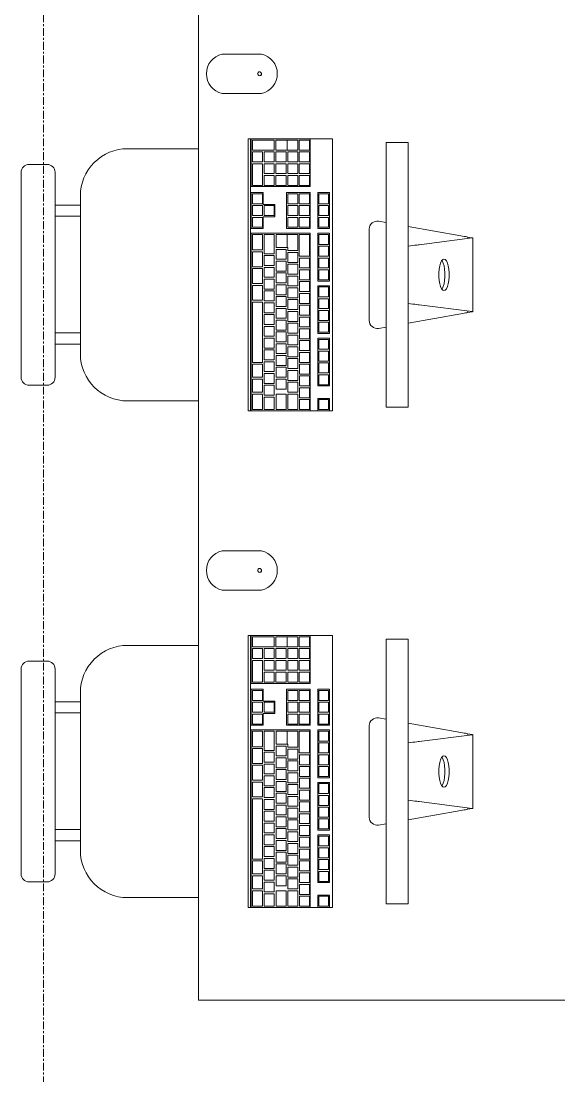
# Model space of a CAD drawing. Header units: inches. Extents: x -1714 to 1984, y -1043 to 970.
# Drawn here: x -146.3 to -111.8, y 391.5 to 458.4 of the extents above; entities that cross this region are included whole.
import ezdxf

# ---------------------------------------------------------------- set-up
doc = ezdxf.new("R2010")
doc.units = ezdxf.units.IN
doc.header["$MEASUREMENT"] = 0
doc.linetypes.add('Grid Line 1_2_', pattern=[0.875, 0.5, -0.125, 0.125, -0.125])
for name, color, linetype, lineweight in [('A-GENM', 13, 'Continuous', 9), ('I-FURN', 30, 'Continuous', 9), ('S-GRID', 1, 'Continuous', 9)]:
    doc.layers.add(name, color=color, linetype=linetype, lineweight=lineweight)

# ---------------------------------------------------------------- blocks, each defined once
blk = doc.blocks.new('Dynamic_Computer_Desk_with_Chairs_8535 - 6-1470367-L2 - Architectural')
at = {"layer": 'A-GENM'}
for p, q in [((0, -23.5), (0, -21)), ((2.5, -21), (2.5, -23.5)), ((31.5, -23.5), (31.5, -21)), ((34, -21), (34, -23.5))]:
    blk.add_line(p, q, dxfattribs=at)
for centre, start, end in [((1.25, -21.281), 12.68038, 167.31962), ((32.75, -21.281), 12.68038, 167.31962), ((1.25, -23.219), 192.68038, 347.31962), ((32.75, -23.219), 192.68038, 347.31962)]:
    blk.add_arc(centre, 1.281, start, end, dxfattribs=at)
at = {"layer": 'I-FURN'}
for p, q in [((60, -1.75), (60, -25)), ((11.593, -7.97), (11.603, -7.911)), ((11.603, -7.911), (11.651, -7.637)), ((11.699, -7.911), (11.603, -7.911)), ((11.651, -7.637), (11.664, -7.637)), ((16.341, -7.594), (11.659, -7.594)), ((11.664, -7.63), (12.094, -10.998)), ((15.906, -10.998), (16.336, -7.63)), ((16.397, -7.911), (16.301, -7.911)), ((16.336, -7.637), (16.349, -7.637)), ((16.349, -7.637), (16.397, -7.911)), ((16.397, -7.911), (16.407, -7.97)), ((43.093, -7.97), (43.103, -7.911)), ((43.103, -7.911), (43.151, -7.637)), ((43.199, -7.911), (43.103, -7.911)), ((43.151, -7.637), (43.164, -7.637)), ((47.841, -7.594), (43.159, -7.594)), ((43.164, -7.63), (43.594, -10.998)), ((47.406, -10.998), (47.836, -7.63)), ((47.897, -7.911), (47.801, -7.911)), ((47.836, -7.637), (47.849, -7.637)), ((47.849, -7.637), (47.897, -7.911)), ((47.897, -7.911), (47.907, -7.97)), ((11.527, -8.344), (10.934, -11.703)), ((17.066, -11.703), (16.473, -8.344)), ((43.027, -8.344), (42.434, -11.703)), ((48.566, -11.703), (47.973, -8.344)), ((5.6, -11.703), (5.6, -13.103)), ((6.35, -11.703), (5.6, -11.703)), ((6.35, -11.703), (21.65, -11.703)), ((22.4, -11.703), (21.65, -11.703)), ((22.4, -13.103), (22.4, -11.703)), ((37.1, -11.703), (37.1, -13.103)), ((37.85, -11.703), (37.1, -11.703)), ((37.85, -11.703), (53.15, -11.703)), ((53.9, -11.703), (53.15, -11.703)), ((53.9, -13.103), (53.9, -11.703)), ((5.6, -13.103), (6.35, -13.103)), ((21.65, -13.103), (6.35, -13.103)), ((10.688, -13.103), (10.603, -13.58)), ((17.397, -13.58), (17.312, -13.103)), ((21.65, -13.103), (22.4, -13.103)), ((37.1, -13.103), (37.85, -13.103)), ((53.15, -13.103), (37.85, -13.103)), ((42.188, -13.103), (42.103, -13.58)), ((48.897, -13.58), (48.812, -13.103)), ((53.15, -13.103), (53.9, -13.103)), ((11.096, -14.166), (16.904, -14.166)), ((42.596, -14.166), (48.404, -14.166)), ((5.378, -16.589), (5.378, -16.488)), ((22.622, -16.488), (5.378, -16.488)), ((5.378, -16.589), (5.378, -16.727)), ((8.783, -16.691), (8.783, -16.727)), ((8.783, -16.691), (11.067, -16.691)), ((11.067, -16.727), (11.067, -16.691)), ((11.362, -16.691), (11.362, -16.727)), ((11.362, -16.691), (14.394, -16.691)), ((14.394, -16.727), (14.394, -16.691)), ((14.689, -16.691), (14.689, -16.727)), ((14.689, -16.691), (17.72, -16.691)), ((17.72, -16.727), (17.72, -16.691)), ((18.016, -16.691), (18.016, -16.727)), ((18.016, -16.691), (21.047, -16.691)), ((21.047, -16.727), (21.047, -16.691)), ((21.835, -16.691), (21.835, -16.727)), ((21.835, -16.691), (22.622, -16.691)), ((22.622, -16.488), (22.622, -16.589)), ((22.622, -16.691), (22.622, -16.589)), ((22.622, -16.691), (22.622, -17.439)), ((36.878, -16.589), (36.878, -16.488)), ((54.122, -16.488), (36.878, -16.488)), ((36.878, -16.589), (36.878, -16.727)), ((40.283, -16.691), (40.283, -16.727)), ((40.283, -16.691), (42.567, -16.691)), ((42.567, -16.727), (42.567, -16.691)), ((42.862, -16.691), (42.862, -16.727)), ((42.862, -16.691), (45.894, -16.691)), ((45.894, -16.727), (45.894, -16.691)), ((46.189, -16.691), (46.189, -16.727)), ((46.189, -16.691), (49.22, -16.691)), ((49.22, -16.727), (49.22, -16.691)), ((49.516, -16.691), (49.516, -16.727)), ((49.516, -16.691), (52.547, -16.691)), ((52.547, -16.727), (52.547, -16.691)), ((53.335, -16.691), (53.335, -16.727)), ((53.335, -16.691), (54.122, -16.691)), ((54.122, -16.488), (54.122, -16.589)), ((54.122, -16.691), (54.122, -16.589)), ((54.122, -16.691), (54.122, -17.439)), ((5.378, -17.912), (5.378, -16.727)), ((8.783, -17.439), (8.783, -16.727)), ((8.862, -17.372), (8.862, -16.742)), ((8.862, -16.742), (9.492, -16.742)), ((9.492, -17.372), (8.862, -17.372)), ((9.492, -16.742), (9.492, -17.372)), ((9.61, -17.372), (9.61, -16.742)), ((9.61, -16.742), (10.24, -16.742)), ((10.24, -17.372), (9.61, -17.372)), ((10.24, -16.742), (10.24, -17.372)), ((10.358, -17.372), (10.358, -16.742)), ((10.358, -16.742), (10.988, -16.742)), ((10.988, -17.372), (10.358, -17.372)), ((10.988, -16.742), (10.988, -17.372)), ((11.067, -16.727), (11.067, -17.439)), ((11.362, -17.439), (11.362, -16.727)), ((11.441, -17.372), (11.441, -16.742)), ((11.441, -16.742), (12.071, -16.742)), ((12.071, -17.372), (11.441, -17.372)), ((12.071, -16.742), (12.071, -17.372)), ((12.189, -17.372), (12.189, -16.742)), ((12.189, -16.742), (12.819, -16.742)), ((12.819, -17.372), (12.189, -17.372)), ((12.819, -16.742), (12.819, -17.372)), ((12.937, -17.372), (12.937, -16.742)), ((12.937, -16.742), (13.567, -16.742)), ((13.567, -17.372), (12.937, -17.372)), ((13.567, -16.742), (13.567, -17.372)), ((13.685, -17.372), (13.685, -16.742)), ((13.685, -16.742), (14.315, -16.742)), ((14.315, -17.372), (13.685, -17.372)), ((14.315, -16.742), (14.315, -17.372)), ((14.394, -16.727), (14.394, -17.439)), ((14.689, -17.439), (14.689, -16.727)), ((14.768, -17.372), (14.768, -16.742)), ((14.768, -16.742), (15.398, -16.742)), ((15.398, -17.372), (14.768, -17.372)), ((15.398, -16.742), (15.398, -17.372)), ((15.516, -17.372), (15.516, -16.742)), ((15.516, -16.742), (16.146, -16.742)), ((16.146, -17.372), (15.516, -17.372)), ((16.146, -16.742), (16.146, -17.372)), ((16.264, -17.372), (16.264, -16.742)), ((16.264, -16.742), (16.894, -16.742)), ((16.894, -17.372), (16.264, -17.372)), ((16.894, -16.742), (16.894, -17.372)), ((17.012, -17.372), (17.012, -16.742)), ((17.012, -16.742), (17.642, -16.742)), ((17.642, -17.372), (17.012, -17.372)), ((17.642, -16.742), (17.642, -17.372)), ((17.72, -16.727), (17.72, -17.439)), ((18.016, -17.439), (18.016, -16.727)), ((18.094, -17.372), (18.094, -16.742)), ((18.094, -16.742), (18.724, -16.742)), ((18.724, -17.372), (18.094, -17.372)), ((18.724, -16.742), (18.724, -17.372)), ((18.843, -17.372), (18.843, -16.742)), ((18.843, -16.742), (19.472, -16.742)), ((19.472, -17.372), (18.843, -17.372)), ((19.472, -16.742), (19.472, -17.372)), ((19.591, -17.372), (19.591, -16.742)), ((19.591, -16.742), (20.22, -16.742)), ((20.22, -17.372), (19.591, -17.372)), ((20.22, -16.742), (20.22, -17.372)), ((20.339, -17.372), (20.339, -16.742)), ((20.339, -16.742), (20.969, -16.742)), ((20.969, -17.372), (20.339, -17.372)), ((20.969, -16.742), (20.969, -17.372)), ((21.047, -16.727), (21.047, -17.439)), ((21.835, -17.439), (21.835, -16.727)), ((21.913, -17.372), (21.913, -16.742)), ((21.913, -16.742), (22.543, -16.742)), ((22.543, -17.372), (21.913, -17.372)), ((22.543, -16.742), (22.543, -17.372)), ((36.878, -17.912), (36.878, -16.727)), ((40.283, -17.439), (40.283, -16.727)), ((40.362, -17.372), (40.362, -16.742)), ((40.362, -16.742), (40.992, -16.742)), ((40.992, -17.372), (40.362, -17.372)), ((40.992, -16.742), (40.992, -17.372)), ((41.11, -17.372), (41.11, -16.742)), ((41.11, -16.742), (41.74, -16.742)), ((41.74, -17.372), (41.11, -17.372)), ((41.74, -16.742), (41.74, -17.372)), ((41.858, -17.372), (41.858, -16.742)), ((41.858, -16.742), (42.488, -16.742)), ((42.488, -17.372), (41.858, -17.372)), ((42.488, -16.742), (42.488, -17.372)), ((42.567, -16.727), (42.567, -17.439)), ((42.862, -17.439), (42.862, -16.727)), ((42.941, -17.372), (42.941, -16.742)), ((42.941, -16.742), (43.571, -16.742)), ((43.571, -17.372), (42.941, -17.372)), ((43.571, -16.742), (43.571, -17.372)), ((43.689, -17.372), (43.689, -16.742)), ((43.689, -16.742), (44.319, -16.742)), ((44.319, -17.372), (43.689, -17.372)), ((44.319, -16.742), (44.319, -17.372)), ((44.437, -17.372), (44.437, -16.742)), ((44.437, -16.742), (45.067, -16.742)), ((45.067, -17.372), (44.437, -17.372)), ((45.067, -16.742), (45.067, -17.372)), ((45.185, -17.372), (45.185, -16.742)), ((45.185, -16.742), (45.815, -16.742)), ((45.815, -17.372), (45.185, -17.372)), ((45.815, -16.742), (45.815, -17.372)), ((45.894, -16.727), (45.894, -17.439)), ((46.189, -17.439), (46.189, -16.727)), ((46.268, -17.372), (46.268, -16.742)), ((46.268, -16.742), (46.898, -16.742)), ((46.898, -17.372), (46.268, -17.372)), ((46.898, -16.742), (46.898, -17.372)), ((47.016, -17.372), (47.016, -16.742)), ((47.016, -16.742), (47.646, -16.742)), ((47.646, -17.372), (47.016, -17.372)), ((47.646, -16.742), (47.646, -17.372)), ((47.764, -17.372), (47.764, -16.742)), ((47.764, -16.742), (48.394, -16.742)), ((48.394, -17.372), (47.764, -17.372)), ((48.394, -16.742), (48.394, -17.372)), ((48.512, -17.372), (48.512, -16.742)), ((48.512, -16.742), (49.142, -16.742)), ((49.142, -17.372), (48.512, -17.372)), ((49.142, -16.742), (49.142, -17.372)), ((49.22, -16.727), (49.22, -17.439)), ((49.516, -17.439), (49.516, -16.727)), ((49.594, -17.372), (49.594, -16.742)), ((49.594, -16.742), (50.224, -16.742)), ((50.224, -17.372), (49.594, -17.372)), ((50.224, -16.742), (50.224, -17.372)), ((50.343, -17.372), (50.343, -16.742)), ((50.343, -16.742), (50.972, -16.742)), ((50.972, -17.372), (50.343, -17.372)), ((50.972, -16.742), (50.972, -17.372)), ((51.091, -17.372), (51.091, -16.742)), ((51.091, -16.742), (51.72, -16.742)), ((51.72, -17.372), (51.091, -17.372)), ((51.72, -16.742), (51.72, -17.372)), ((51.839, -17.372), (51.839, -16.742)), ((51.839, -16.742), (52.469, -16.742)), ((52.469, -17.372), (51.839, -17.372)), ((52.469, -16.742), (52.469, -17.372)), ((52.547, -16.727), (52.547, -17.439)), ((53.335, -17.439), (53.335, -16.727)), ((53.413, -17.372), (53.413, -16.742)), ((53.413, -16.742), (54.043, -16.742)), ((54.043, -17.372), (53.413, -17.372)), ((54.043, -16.742), (54.043, -17.372)), ((5.378, -21.652), (5.378, -17.912)), ((5.378, -17.912), (8.409, -17.912)), ((5.457, -17.962), (6.087, -17.962)), ((5.457, -18.604), (5.457, -17.964)), ((6.087, -17.964), (6.087, -18.604)), ((6.205, -17.962), (6.835, -17.962)), ((6.205, -18.604), (6.205, -17.964)), ((6.835, -17.964), (6.835, -18.604)), ((6.953, -17.962), (7.583, -17.962)), ((6.953, -18.604), (6.953, -17.964)), ((7.583, -17.964), (7.583, -18.604)), ((7.701, -17.962), (8.331, -17.962)), ((7.701, -18.604), (7.701, -17.964)), ((8.331, -17.964), (8.331, -18.604)), ((8.409, -17.912), (8.409, -21.629)), ((11.067, -17.439), (8.783, -17.439)), ((8.783, -19.408), (8.783, -17.912)), ((8.783, -17.912), (11.067, -17.912)), ((8.862, -17.962), (9.492, -17.962)), ((8.862, -18.604), (8.862, -17.964)), ((9.492, -17.964), (9.492, -18.604)), ((9.61, -17.962), (10.24, -17.962)), ((9.61, -18.604), (9.61, -17.964)), ((10.24, -17.964), (10.24, -18.604)), ((10.358, -17.962), (10.988, -17.962)), ((10.358, -18.604), (10.358, -17.964)), ((10.988, -17.964), (10.988, -18.604)), ((11.067, -17.912), (11.067, -19.408)), ((14.394, -17.439), (11.362, -17.439)), ((11.362, -21.629), (11.362, -17.912)), ((11.362, -17.912), (22.622, -17.912)), ((11.441, -17.962), (12.819, -17.962)), ((11.441, -18.604), (11.441, -17.964)), ((12.819, -17.964), (12.819, -18.604)), ((12.937, -17.962), (13.567, -17.962)), ((12.937, -18.593), (12.937, -17.964)), ((13.567, -17.964), (13.567, -18.593)), ((13.685, -17.962), (14.315, -17.962)), ((13.685, -18.593), (13.685, -17.964)), ((14.315, -17.964), (14.315, -18.593)), ((14.433, -17.962), (15.063, -17.962)), ((14.433, -18.593), (14.433, -17.964)), ((17.72, -17.439), (14.689, -17.439)), ((15.063, -17.964), (15.063, -18.593)), ((15.181, -17.962), (15.811, -17.962)), ((15.181, -18.593), (15.181, -17.964)), ((15.811, -17.964), (15.811, -18.593)), ((15.929, -17.962), (16.559, -17.962)), ((15.929, -18.593), (15.929, -17.964)), ((16.559, -17.964), (16.559, -18.593)), ((16.677, -17.962), (17.307, -17.962)), ((16.677, -18.593), (16.677, -17.964)), ((17.307, -17.964), (17.307, -18.593)), ((17.425, -17.962), (18.055, -17.962)), ((17.425, -18.593), (17.425, -17.964)), ((21.047, -17.439), (18.016, -17.439)), ((18.055, -17.964), (18.055, -18.593)), ((18.173, -17.962), (18.803, -17.962)), ((18.173, -18.593), (18.173, -17.964)), ((18.803, -17.964), (18.803, -18.593)), ((18.921, -17.962), (19.551, -17.962)), ((18.921, -18.593), (18.921, -17.964)), ((19.551, -17.964), (19.551, -18.593)), ((19.669, -17.962), (20.299, -17.962)), ((19.669, -18.593), (19.669, -17.964)), ((20.299, -17.964), (20.299, -18.593)), ((20.417, -17.962), (21.047, -17.962)), ((20.417, -18.593), (20.417, -17.964)), ((21.047, -17.964), (21.047, -18.593)), ((21.165, -17.962), (21.795, -17.962)), ((21.165, -18.593), (21.165, -17.964)), ((21.795, -17.964), (21.795, -18.593)), ((22.622, -17.439), (21.835, -17.439)), ((21.913, -17.962), (22.543, -17.962)), ((21.913, -18.593), (21.913, -17.964)), ((22.543, -17.964), (22.543, -18.593)), ((22.622, -17.439), (22.622, -17.912)), ((22.622, -17.912), (22.622, -21.652)), ((36.878, -21.652), (36.878, -17.912)), ((36.878, -17.912), (39.909, -17.912)), ((36.957, -17.962), (37.587, -17.962)), ((36.957, -18.604), (36.957, -17.964)), ((37.587, -17.964), (37.587, -18.604)), ((37.705, -17.962), (38.335, -17.962)), ((37.705, -18.604), (37.705, -17.964)), ((38.335, -17.964), (38.335, -18.604)), ((38.453, -17.962), (39.083, -17.962)), ((38.453, -18.604), (38.453, -17.964)), ((39.083, -17.964), (39.083, -18.604)), ((39.201, -17.962), (39.831, -17.962)), ((39.201, -18.604), (39.201, -17.964)), ((39.831, -17.964), (39.831, -18.604)), ((39.909, -17.912), (39.909, -21.629)), ((42.567, -17.439), (40.283, -17.439)), ((40.283, -19.408), (40.283, -17.912)), ((40.283, -17.912), (42.567, -17.912)), ((40.362, -17.962), (40.992, -17.962)), ((40.362, -18.604), (40.362, -17.964)), ((40.992, -17.964), (40.992, -18.604)), ((41.11, -17.962), (41.74, -17.962)), ((41.11, -18.604), (41.11, -17.964)), ((41.74, -17.964), (41.74, -18.604)), ((41.858, -17.962), (42.488, -17.962)), ((41.858, -18.604), (41.858, -17.964)), ((42.488, -17.964), (42.488, -18.604)), ((42.567, -17.912), (42.567, -19.408)), ((45.894, -17.439), (42.862, -17.439)), ((42.862, -21.629), (42.862, -17.912)), ((42.862, -17.912), (54.122, -17.912)), ((42.941, -17.962), (44.319, -17.962)), ((42.941, -18.604), (42.941, -17.964)), ((44.319, -17.964), (44.319, -18.604)), ((44.437, -17.962), (45.067, -17.962)), ((44.437, -18.593), (44.437, -17.964)), ((45.067, -17.964), (45.067, -18.593)), ((45.185, -17.962), (45.815, -17.962)), ((45.185, -18.593), (45.185, -17.964)), ((45.815, -17.964), (45.815, -18.593)), ((45.933, -17.962), (46.563, -17.962)), ((45.933, -18.593), (45.933, -17.964)), ((49.22, -17.439), (46.189, -17.439)), ((46.563, -17.964), (46.563, -18.593)), ((46.681, -17.962), (47.311, -17.962)), ((46.681, -18.593), (46.681, -17.964)), ((47.311, -17.964), (47.311, -18.593)), ((47.429, -17.962), (48.059, -17.962)), ((47.429, -18.593), (47.429, -17.964)), ((48.059, -17.964), (48.059, -18.593)), ((48.177, -17.962), (48.807, -17.962)), ((48.177, -18.593), (48.177, -17.964)), ((48.807, -17.964), (48.807, -18.593)), ((48.925, -17.962), (49.555, -17.962)), ((48.925, -18.593), (48.925, -17.964)), ((52.547, -17.439), (49.516, -17.439)), ((49.555, -17.964), (49.555, -18.593)), ((49.673, -17.962), (50.303, -17.962)), ((49.673, -18.593), (49.673, -17.964)), ((50.303, -17.964), (50.303, -18.593)), ((50.421, -17.962), (51.051, -17.962)), ((50.421, -18.593), (50.421, -17.964)), ((51.051, -17.964), (51.051, -18.593)), ((51.169, -17.962), (51.799, -17.962)), ((51.169, -18.593), (51.169, -17.964)), ((51.799, -17.964), (51.799, -18.593)), ((51.917, -17.962), (52.547, -17.962)), ((51.917, -18.593), (51.917, -17.964)), ((52.547, -17.964), (52.547, -18.593)), ((52.665, -17.962), (53.295, -17.962)), ((52.665, -18.593), (52.665, -17.964)), ((53.295, -17.964), (53.295, -18.593)), ((54.122, -17.439), (53.335, -17.439)), ((53.413, -17.962), (54.043, -17.962)), ((53.413, -18.593), (53.413, -17.964)), ((54.043, -17.964), (54.043, -18.593)), ((54.122, -17.439), (54.122, -17.912)), ((54.122, -17.912), (54.122, -21.652)), ((6.087, -18.604), (5.457, -18.604)), ((5.457, -19.377), (5.457, -18.699)), ((5.457, -18.699), (6.087, -18.699)), ((6.087, -18.699), (6.087, -19.377)), ((6.835, -18.604), (6.205, -18.604)), ((6.205, -19.341), (6.205, -18.699)), ((6.205, -18.699), (6.835, -18.699)), ((6.835, -18.699), (6.835, -19.341)), ((7.583, -18.604), (6.953, -18.604)), ((6.953, -19.341), (6.953, -18.699)), ((6.953, -18.699), (7.583, -18.699)), ((7.583, -18.699), (7.583, -19.341)), ((8.331, -18.604), (7.701, -18.604)), ((7.701, -19.341), (7.701, -18.699)), ((7.701, -18.699), (8.331, -18.699)), ((8.331, -18.699), (8.331, -19.341)), ((9.492, -18.604), (8.862, -18.604)), ((8.862, -18.699), (9.492, -18.699)), ((8.862, -19.329), (8.862, -18.699)), ((9.492, -18.699), (9.492, -19.329)), ((10.24, -18.604), (9.61, -18.604)), ((9.61, -19.329), (9.61, -18.699)), ((9.61, -18.699), (10.24, -18.699)), ((10.24, -18.699), (10.24, -19.329)), ((10.988, -18.604), (10.358, -18.604)), ((10.358, -19.329), (10.358, -18.699)), ((10.358, -18.699), (10.988, -18.699)), ((10.988, -18.699), (10.988, -19.329)), ((12.819, -18.604), (11.441, -18.604)), ((11.441, -19.377), (11.441, -18.699)), ((11.441, -18.699), (12.465, -18.699)), ((12.465, -18.699), (12.465, -19.33)), ((12.583, -19.33), (12.583, -18.699)), ((12.583, -18.699), (13.213, -18.699)), ((13.567, -18.593), (12.937, -18.593)), ((13.213, -18.699), (13.213, -19.33)), ((13.331, -19.33), (13.331, -18.699)), ((13.331, -18.699), (13.961, -18.699)), ((14.315, -18.593), (13.685, -18.593)), ((13.961, -18.699), (13.961, -19.33)), ((14.079, -19.33), (14.079, -18.699)), ((14.079, -18.699), (14.709, -18.699)), ((15.063, -18.593), (14.433, -18.593)), ((14.709, -18.699), (14.709, -19.33)), ((14.827, -19.33), (14.827, -18.699)), ((14.827, -18.699), (15.457, -18.699)), ((15.811, -18.593), (15.181, -18.593)), ((15.457, -18.699), (15.457, -19.33)), ((15.575, -19.33), (15.575, -18.699)), ((15.575, -18.699), (16.205, -18.699)), ((16.559, -18.593), (15.929, -18.593)), ((16.205, -18.699), (16.205, -19.33)), ((16.323, -19.33), (16.323, -18.699)), ((16.323, -18.699), (16.953, -18.699)), ((17.307, -18.593), (16.677, -18.593)), ((16.953, -18.699), (16.953, -19.33)), ((17.071, -19.33), (17.071, -18.699)), ((17.071, -18.699), (17.701, -18.699)), ((18.055, -18.593), (17.425, -18.593)), ((17.701, -18.699), (17.701, -19.33)), ((17.819, -19.33), (17.819, -18.699)), ((17.819, -18.699), (18.449, -18.699)), ((18.803, -18.593), (18.173, -18.593)), ((18.449, -18.699), (18.449, -19.33)), ((18.567, -19.33), (18.567, -18.699)), ((18.567, -18.699), (19.197, -18.699)), ((19.551, -18.593), (18.921, -18.593)), ((19.197, -18.699), (19.197, -19.33)), ((19.315, -19.33), (19.315, -18.699)), ((19.315, -18.699), (19.945, -18.699)), ((20.299, -18.593), (19.669, -18.593)), ((19.945, -18.699), (19.945, -19.33)), ((20.063, -19.33), (20.063, -18.699)), ((20.063, -18.699), (20.693, -18.699)), ((21.047, -18.593), (20.417, -18.593)), ((20.693, -18.699), (20.693, -19.33)), ((20.811, -19.33), (20.811, -18.699)), ((20.811, -18.699), (21.441, -18.699)), ((21.795, -18.593), (21.165, -18.593)), ((21.441, -18.699), (21.441, -19.33)), ((21.559, -19.329), (21.559, -18.699)), ((21.559, -18.699), (22.543, -18.699)), ((22.543, -18.593), (21.913, -18.593)), ((22.543, -18.699), (22.543, -19.329)), ((37.587, -18.604), (36.957, -18.604)), ((36.957, -19.377), (36.957, -18.699)), ((36.957, -18.699), (37.587, -18.699)), ((37.587, -18.699), (37.587, -19.377)), ((38.335, -18.604), (37.705, -18.604)), ((37.705, -19.341), (37.705, -18.699)), ((37.705, -18.699), (38.335, -18.699)), ((38.335, -18.699), (38.335, -19.341)), ((39.083, -18.604), (38.453, -18.604)), ((38.453, -19.341), (38.453, -18.699)), ((38.453, -18.699), (39.083, -18.699)), ((39.083, -18.699), (39.083, -19.341)), ((39.831, -18.604), (39.201, -18.604)), ((39.201, -19.341), (39.201, -18.699)), ((39.201, -18.699), (39.831, -18.699)), ((39.831, -18.699), (39.831, -19.341)), ((40.992, -18.604), (40.362, -18.604)), ((40.362, -18.699), (40.992, -18.699)), ((40.362, -19.329), (40.362, -18.699)), ((40.992, -18.699), (40.992, -19.329)), ((41.74, -18.604), (41.11, -18.604)), ((41.11, -19.329), (41.11, -18.699)), ((41.11, -18.699), (41.74, -18.699)), ((41.74, -18.699), (41.74, -19.329)), ((42.488, -18.604), (41.858, -18.604)), ((41.858, -19.329), (41.858, -18.699)), ((41.858, -18.699), (42.488, -18.699)), ((42.488, -18.699), (42.488, -19.329)), ((44.319, -18.604), (42.941, -18.604)), ((42.941, -19.377), (42.941, -18.699)), ((42.941, -18.699), (43.965, -18.699)), ((43.965, -18.699), (43.965, -19.33)), ((44.083, -19.33), (44.083, -18.699)), ((44.083, -18.699), (44.713, -18.699)), ((45.067, -18.593), (44.437, -18.593)), ((44.713, -18.699), (44.713, -19.33)), ((44.831, -19.33), (44.831, -18.699)), ((44.831, -18.699), (45.461, -18.699)), ((45.815, -18.593), (45.185, -18.593)), ((45.461, -18.699), (45.461, -19.33)), ((45.579, -19.33), (45.579, -18.699)), ((45.579, -18.699), (46.209, -18.699)), ((46.563, -18.593), (45.933, -18.593)), ((46.209, -18.699), (46.209, -19.33)), ((46.327, -19.33), (46.327, -18.699)), ((46.327, -18.699), (46.957, -18.699)), ((47.311, -18.593), (46.681, -18.593)), ((46.957, -18.699), (46.957, -19.33)), ((47.075, -19.33), (47.075, -18.699)), ((47.075, -18.699), (47.705, -18.699)), ((48.059, -18.593), (47.429, -18.593)), ((47.705, -18.699), (47.705, -19.33)), ((47.823, -19.33), (47.823, -18.699)), ((47.823, -18.699), (48.453, -18.699)), ((48.807, -18.593), (48.177, -18.593)), ((48.453, -18.699), (48.453, -19.33)), ((48.571, -19.33), (48.571, -18.699)), ((48.571, -18.699), (49.201, -18.699)), ((49.555, -18.593), (48.925, -18.593)), ((49.201, -18.699), (49.201, -19.33)), ((49.319, -19.33), (49.319, -18.699)), ((49.319, -18.699), (49.949, -18.699)), ((50.303, -18.593), (49.673, -18.593)), ((49.949, -18.699), (49.949, -19.33)), ((50.067, -19.33), (50.067, -18.699)), ((50.067, -18.699), (50.697, -18.699)), ((51.051, -18.593), (50.421, -18.593)), ((50.697, -18.699), (50.697, -19.33)), ((50.815, -19.33), (50.815, -18.699)), ((50.815, -18.699), (51.445, -18.699)), ((51.799, -18.593), (51.169, -18.593)), ((51.445, -18.699), (51.445, -19.33)), ((51.563, -19.33), (51.563, -18.699)), ((51.563, -18.699), (52.193, -18.699)), ((52.547, -18.593), (51.917, -18.593)), ((52.193, -18.699), (52.193, -19.33)), ((52.311, -19.33), (52.311, -18.699)), ((52.311, -18.699), (52.941, -18.699)), ((53.295, -18.593), (52.665, -18.593)), ((52.941, -18.699), (52.941, -19.33)), ((53.059, -19.329), (53.059, -18.699)), ((53.059, -18.699), (54.043, -18.699)), ((54.043, -18.593), (53.413, -18.593)), ((54.043, -18.699), (54.043, -19.329)), ((5.457, -20.089), (5.457, -19.377)), ((6.087, -19.377), (5.457, -19.377)), ((6.087, -19.377), (6.087, -20.089)), ((6.835, -19.341), (6.205, -19.341)), ((7.583, -19.341), (6.953, -19.341)), ((8.331, -19.341), (7.701, -19.341)), ((9.492, -19.329), (8.862, -19.329)), ((10.24, -19.329), (9.61, -19.329)), ((10.988, -19.329), (10.358, -19.329)), ((11.441, -20.078), (11.441, -19.377)), ((12.268, -19.377), (11.441, -19.377)), ((12.465, -19.33), (12.268, -19.33)), ((12.268, -19.33), (12.268, -19.377)), ((12.268, -19.377), (12.268, -20.078)), ((13.213, -19.33), (12.583, -19.33)), ((13.961, -19.33), (13.331, -19.33)), ((14.709, -19.33), (14.079, -19.33)), ((15.457, -19.33), (14.827, -19.33)), ((16.205, -19.33), (15.575, -19.33)), ((16.953, -19.33), (16.323, -19.33)), ((17.701, -19.33), (17.071, -19.33)), ((18.449, -19.33), (17.819, -19.33)), ((19.197, -19.33), (18.567, -19.33)), ((19.945, -19.33), (19.315, -19.33)), ((20.693, -19.33), (20.063, -19.33)), ((21.441, -19.33), (20.811, -19.33)), ((22.543, -19.329), (21.559, -19.329)), ((36.957, -20.089), (36.957, -19.377)), ((37.587, -19.377), (36.957, -19.377)), ((37.587, -19.377), (37.587, -20.089)), ((38.335, -19.341), (37.705, -19.341)), ((39.083, -19.341), (38.453, -19.341)), ((39.831, -19.341), (39.201, -19.341)), ((40.992, -19.329), (40.362, -19.329)), ((41.74, -19.329), (41.11, -19.329)), ((42.488, -19.329), (41.858, -19.329)), ((42.941, -20.078), (42.941, -19.377)), ((43.768, -19.377), (42.941, -19.377)), ((43.965, -19.33), (43.768, -19.33)), ((43.768, -19.33), (43.768, -19.377)), ((43.768, -19.377), (43.768, -20.078)), ((44.713, -19.33), (44.083, -19.33)), ((45.461, -19.33), (44.831, -19.33)), ((46.209, -19.33), (45.579, -19.33)), ((46.957, -19.33), (46.327, -19.33)), ((47.705, -19.33), (47.075, -19.33)), ((48.453, -19.33), (47.823, -19.33)), ((49.201, -19.33), (48.571, -19.33)), ((49.949, -19.33), (49.319, -19.33)), ((50.697, -19.33), (50.067, -19.33)), ((51.445, -19.33), (50.815, -19.33)), ((52.193, -19.33), (51.563, -19.33)), ((52.941, -19.33), (52.311, -19.33)), ((54.043, -19.329), (53.059, -19.329)), ((6.205, -20.089), (6.205, -19.447)), ((6.205, -19.447), (6.835, -19.447)), ((6.835, -19.447), (6.835, -20.089)), ((6.953, -20.089), (6.953, -19.447)), ((6.953, -19.447), (7.583, -19.447)), ((7.583, -19.447), (7.583, -20.089)), ((7.701, -20.089), (7.701, -19.447)), ((7.701, -19.447), (8.331, -19.447)), ((8.331, -19.447), (8.331, -20.089)), ((11.067, -19.408), (8.783, -19.408)), ((12.386, -20.078), (12.386, -19.447)), ((12.386, -19.447), (13.016, -19.447)), ((13.016, -19.447), (13.016, -20.078)), ((13.134, -20.078), (13.134, -19.447)), ((13.134, -19.447), (13.764, -19.447)), ((13.764, -19.447), (13.764, -20.078)), ((13.882, -20.078), (13.882, -19.447)), ((13.882, -19.447), (14.512, -19.447)), ((14.512, -19.447), (14.512, -20.078)), ((14.63, -20.078), (14.63, -19.447)), ((14.63, -19.447), (15.26, -19.447)), ((15.26, -19.447), (15.26, -20.078)), ((15.378, -20.078), (15.378, -19.447)), ((15.378, -19.447), (16.008, -19.447)), ((16.008, -19.447), (16.008, -20.078)), ((16.126, -20.078), (16.126, -19.447)), ((16.126, -19.447), (16.756, -19.447)), ((16.756, -19.447), (16.756, -20.078)), ((16.874, -20.078), (16.874, -19.447)), ((16.874, -19.447), (17.504, -19.447)), ((17.504, -19.447), (17.504, -20.078)), ((17.622, -20.078), (17.622, -19.447)), ((17.622, -19.447), (18.252, -19.447)), ((18.252, -19.447), (18.252, -20.078)), ((18.37, -20.078), (18.37, -19.447)), ((18.37, -19.447), (19, -19.447)), ((19, -19.447), (19, -20.078)), ((19.118, -20.078), (19.118, -19.447)), ((19.118, -19.447), (19.748, -19.447)), ((19.748, -19.447), (19.748, -20.078)), ((19.866, -20.078), (19.866, -19.447)), ((19.866, -19.447), (20.496, -19.447)), ((20.496, -19.447), (20.496, -20.078)), ((20.614, -20.078), (20.614, -19.447)), ((20.614, -19.447), (21.244, -19.447)), ((21.244, -19.447), (21.244, -20.078)), ((21.559, -20.077), (21.559, -19.447)), ((21.559, -19.447), (22.543, -19.447)), ((22.543, -19.447), (22.543, -20.077)), ((37.705, -20.089), (37.705, -19.447)), ((37.705, -19.447), (38.335, -19.447)), ((38.335, -19.447), (38.335, -20.089)), ((38.453, -20.089), (38.453, -19.447)), ((38.453, -19.447), (39.083, -19.447)), ((39.083, -19.447), (39.083, -20.089)), ((39.201, -20.089), (39.201, -19.447)), ((39.201, -19.447), (39.831, -19.447)), ((39.831, -19.447), (39.831, -20.089)), ((42.567, -19.408), (40.283, -19.408)), ((43.886, -20.078), (43.886, -19.447)), ((43.886, -19.447), (44.516, -19.447)), ((44.516, -19.447), (44.516, -20.078)), ((44.634, -20.078), (44.634, -19.447)), ((44.634, -19.447), (45.264, -19.447)), ((45.264, -19.447), (45.264, -20.078)), ((45.382, -20.078), (45.382, -19.447)), ((45.382, -19.447), (46.012, -19.447)), ((46.012, -19.447), (46.012, -20.078)), ((46.13, -20.078), (46.13, -19.447)), ((46.13, -19.447), (46.76, -19.447)), ((46.76, -19.447), (46.76, -20.078)), ((46.878, -20.078), (46.878, -19.447)), ((46.878, -19.447), (47.508, -19.447)), ((47.508, -19.447), (47.508, -20.078)), ((47.626, -20.078), (47.626, -19.447)), ((47.626, -19.447), (48.256, -19.447)), ((48.256, -19.447), (48.256, -20.078)), ((48.374, -20.078), (48.374, -19.447)), ((48.374, -19.447), (49.004, -19.447)), ((49.004, -19.447), (49.004, -20.078)), ((49.122, -20.078), (49.122, -19.447)), ((49.122, -19.447), (49.752, -19.447)), ((49.752, -19.447), (49.752, -20.078)), ((49.87, -20.078), (49.87, -19.447)), ((49.87, -19.447), (50.5, -19.447)), ((50.5, -19.447), (50.5, -20.078)), ((50.618, -20.078), (50.618, -19.447)), ((50.618, -19.447), (51.248, -19.447)), ((51.248, -19.447), (51.248, -20.078)), ((51.366, -20.078), (51.366, -19.447)), ((51.366, -19.447), (51.996, -19.447)), ((51.996, -19.447), (51.996, -20.078)), ((52.114, -20.078), (52.114, -19.447)), ((52.114, -19.447), (52.744, -19.447)), ((52.744, -19.447), (52.744, -20.078)), ((53.059, -20.077), (53.059, -19.447)), ((53.059, -19.447), (54.043, -19.447)), ((54.043, -19.447), (54.043, -20.077)), ((6.087, -20.089), (5.457, -20.089)), ((5.457, -21.585), (5.457, -20.195)), ((5.457, -20.195), (6.087, -20.195)), ((6.087, -20.195), (6.087, -21.585)), ((6.835, -20.089), (6.205, -20.089)), ((6.205, -20.837), (6.205, -20.195)), ((6.205, -20.195), (6.835, -20.195)), ((6.835, -20.195), (6.835, -20.837)), ((7.583, -20.089), (6.953, -20.089)), ((6.953, -20.837), (6.953, -20.195)), ((6.953, -20.195), (7.583, -20.195)), ((7.583, -20.195), (7.583, -20.837)), ((8.331, -20.089), (7.701, -20.089)), ((7.701, -20.837), (7.701, -20.195)), ((7.701, -20.195), (8.331, -20.195)), ((8.331, -20.195), (8.331, -20.837)), ((9.531, -20.904), (9.531, -20.156)), ((9.531, -20.156), (10.319, -20.156)), ((9.61, -20.825), (9.61, -20.195)), ((9.61, -20.195), (10.24, -20.195)), ((10.24, -20.195), (10.24, -20.825)), ((10.319, -20.156), (10.319, -20.904)), ((12.268, -20.078), (11.441, -20.078)), ((11.441, -20.826), (11.441, -20.195)), ((11.441, -20.195), (12.661, -20.195)), ((13.016, -20.078), (12.386, -20.078)), ((12.661, -20.195), (12.661, -20.826)), ((12.78, -20.826), (12.78, -20.195)), ((12.78, -20.195), (13.409, -20.195)), ((13.764, -20.078), (13.134, -20.078)), ((13.409, -20.195), (13.409, -20.826)), ((13.528, -20.826), (13.528, -20.195)), ((13.528, -20.195), (14.157, -20.195)), ((14.512, -20.078), (13.882, -20.078)), ((14.157, -20.195), (14.157, -20.826)), ((14.276, -20.826), (14.276, -20.195)), ((14.276, -20.195), (14.906, -20.195)), ((15.26, -20.078), (14.63, -20.078)), ((14.906, -20.195), (14.906, -20.826)), ((15.024, -20.826), (15.024, -20.195)), ((15.024, -20.195), (15.654, -20.195)), ((16.008, -20.078), (15.378, -20.078)), ((15.654, -20.195), (15.654, -20.826)), ((15.772, -20.826), (15.772, -20.195)), ((15.772, -20.195), (16.402, -20.195)), ((16.756, -20.078), (16.126, -20.078)), ((16.402, -20.195), (16.402, -20.826)), ((16.52, -20.826), (16.52, -20.195)), ((16.52, -20.195), (17.15, -20.195)), ((17.504, -20.078), (16.874, -20.078)), ((17.15, -20.195), (17.15, -20.826)), ((17.268, -20.826), (17.268, -20.195)), ((17.268, -20.195), (17.898, -20.195)), ((18.252, -20.078), (17.622, -20.078)), ((17.898, -20.195), (17.898, -20.826)), ((18.016, -20.826), (18.016, -20.195)), ((18.016, -20.195), (18.646, -20.195)), ((19, -20.078), (18.37, -20.078)), ((18.646, -20.195), (18.646, -20.826)), ((18.764, -20.826), (18.764, -20.195)), ((18.764, -20.195), (19.394, -20.195)), ((19.748, -20.078), (19.118, -20.078)), ((19.394, -20.195), (19.394, -20.826)), ((19.512, -20.826), (19.512, -20.195)), ((19.512, -20.195), (20.142, -20.195)), ((20.496, -20.078), (19.866, -20.078)), ((20.142, -20.195), (20.142, -20.826)), ((20.26, -20.826), (20.26, -20.195)), ((20.26, -20.195), (20.89, -20.195)), ((21.244, -20.078), (20.614, -20.078)), ((20.89, -20.195), (20.89, -20.826)), ((21.008, -20.826), (21.008, -20.195)), ((21.008, -20.195), (21.638, -20.195)), ((22.543, -20.077), (21.559, -20.077)), ((21.638, -20.195), (21.638, -20.826)), ((21.756, -20.825), (21.756, -20.195)), ((21.756, -20.195), (22.543, -20.195)), ((22.543, -20.195), (22.543, -20.825)), ((37.587, -20.089), (36.957, -20.089)), ((36.957, -21.585), (36.957, -20.195)), ((36.957, -20.195), (37.587, -20.195)), ((37.587, -20.195), (37.587, -21.585)), ((38.335, -20.089), (37.705, -20.089)), ((37.705, -20.837), (37.705, -20.195)), ((37.705, -20.195), (38.335, -20.195)), ((38.335, -20.195), (38.335, -20.837)), ((39.083, -20.089), (38.453, -20.089)), ((38.453, -20.837), (38.453, -20.195)), ((38.453, -20.195), (39.083, -20.195)), ((39.083, -20.195), (39.083, -20.837)), ((39.831, -20.089), (39.201, -20.089)), ((39.201, -20.837), (39.201, -20.195)), ((39.201, -20.195), (39.831, -20.195)), ((39.831, -20.195), (39.831, -20.837)), ((41.031, -20.904), (41.031, -20.156)), ((41.031, -20.156), (41.819, -20.156)), ((41.11, -20.825), (41.11, -20.195)), ((41.11, -20.195), (41.74, -20.195)), ((41.74, -20.195), (41.74, -20.825)), ((41.819, -20.156), (41.819, -20.904)), ((43.768, -20.078), (42.941, -20.078)), ((42.941, -20.826), (42.941, -20.195)), ((42.941, -20.195), (44.161, -20.195)), ((44.516, -20.078), (43.886, -20.078)), ((44.161, -20.195), (44.161, -20.826)), ((44.28, -20.826), (44.28, -20.195)), ((44.28, -20.195), (44.909, -20.195)), ((45.264, -20.078), (44.634, -20.078)), ((44.909, -20.195), (44.909, -20.826)), ((45.028, -20.826), (45.028, -20.195)), ((45.028, -20.195), (45.657, -20.195)), ((46.012, -20.078), (45.382, -20.078)), ((45.657, -20.195), (45.657, -20.826)), ((45.776, -20.826), (45.776, -20.195)), ((45.776, -20.195), (46.406, -20.195)), ((46.76, -20.078), (46.13, -20.078)), ((46.406, -20.195), (46.406, -20.826)), ((46.524, -20.826), (46.524, -20.195)), ((46.524, -20.195), (47.154, -20.195)), ((47.508, -20.078), (46.878, -20.078)), ((47.154, -20.195), (47.154, -20.826)), ((47.272, -20.826), (47.272, -20.195)), ((47.272, -20.195), (47.902, -20.195)), ((48.256, -20.078), (47.626, -20.078)), ((47.902, -20.195), (47.902, -20.826)), ((48.02, -20.826), (48.02, -20.195)), ((48.02, -20.195), (48.65, -20.195)), ((49.004, -20.078), (48.374, -20.078)), ((48.65, -20.195), (48.65, -20.826)), ((48.768, -20.826), (48.768, -20.195)), ((48.768, -20.195), (49.398, -20.195)), ((49.752, -20.078), (49.122, -20.078)), ((49.398, -20.195), (49.398, -20.826)), ((49.516, -20.826), (49.516, -20.195)), ((49.516, -20.195), (50.146, -20.195)), ((50.5, -20.078), (49.87, -20.078)), ((50.146, -20.195), (50.146, -20.826)), ((50.264, -20.826), (50.264, -20.195)), ((50.264, -20.195), (50.894, -20.195)), ((51.248, -20.078), (50.618, -20.078)), ((50.894, -20.195), (50.894, -20.826)), ((51.012, -20.826), (51.012, -20.195)), ((51.012, -20.195), (51.642, -20.195)), ((51.996, -20.078), (51.366, -20.078)), ((51.642, -20.195), (51.642, -20.826)), ((51.76, -20.826), (51.76, -20.195)), ((51.76, -20.195), (52.39, -20.195)), ((52.744, -20.078), (52.114, -20.078)), ((52.39, -20.195), (52.39, -20.826)), ((52.508, -20.826), (52.508, -20.195)), ((52.508, -20.195), (53.138, -20.195)), ((54.043, -20.077), (53.059, -20.077)), ((53.138, -20.195), (53.138, -20.826)), ((53.256, -20.825), (53.256, -20.195)), ((53.256, -20.195), (54.043, -20.195)), ((54.043, -20.195), (54.043, -20.825)), ((6.835, -20.837), (6.205, -20.837)), ((6.205, -21.585), (6.205, -20.943)), ((6.205, -20.943), (6.835, -20.943)), ((6.835, -20.943), (6.835, -21.585)), ((7.583, -20.837), (6.953, -20.837)), ((6.953, -21.585), (6.953, -20.943)), ((6.953, -20.943), (8.331, -20.943)), ((8.331, -20.837), (7.701, -20.837)), ((8.331, -20.943), (8.331, -21.585)), ((8.783, -21.629), (8.783, -20.904)), ((8.783, -20.904), (9.531, -20.904)), ((8.862, -20.943), (9.492, -20.943)), ((8.862, -21.573), (8.862, -20.943)), ((9.492, -20.943), (9.492, -21.573)), ((10.24, -20.825), (9.61, -20.825)), ((9.61, -21.573), (9.61, -20.943)), ((9.61, -20.943), (10.24, -20.943)), ((10.24, -20.943), (10.24, -21.573)), ((10.319, -20.904), (11.067, -20.904)), ((10.358, -21.573), (10.358, -20.943)), ((10.358, -20.943), (10.988, -20.943)), ((10.988, -20.943), (10.988, -21.573)), ((11.067, -20.904), (11.067, -21.629)), ((12.661, -20.826), (11.441, -20.826)), ((11.441, -21.573), (11.441, -20.943)), ((11.441, -20.943), (12.425, -20.943)), ((12.425, -20.943), (12.425, -21.573)), ((12.543, -21.573), (12.543, -20.943)), ((12.543, -20.943), (13.488, -20.943)), ((13.409, -20.826), (12.78, -20.826)), ((13.488, -20.943), (13.488, -21.573)), ((14.157, -20.826), (13.528, -20.826)), ((13.606, -21.573), (13.606, -20.943)), ((13.606, -20.943), (14.551, -20.943)), ((14.906, -20.826), (14.276, -20.826)), ((14.551, -20.943), (14.551, -21.573)), ((14.669, -21.573), (14.669, -20.943)), ((14.669, -20.943), (15.614, -20.943)), ((15.654, -20.826), (15.024, -20.826)), ((15.614, -20.943), (15.614, -21.573)), ((15.732, -21.573), (15.732, -20.943)), ((15.732, -20.943), (19.551, -20.943)), ((16.402, -20.826), (15.772, -20.826)), ((17.15, -20.826), (16.52, -20.826)), ((17.898, -20.826), (17.268, -20.826)), ((18.646, -20.826), (18.016, -20.826)), ((19.394, -20.826), (18.764, -20.826)), ((20.142, -20.826), (19.512, -20.826)), ((19.551, -20.943), (19.551, -21.573)), ((19.669, -21.573), (19.669, -20.943)), ((19.669, -20.943), (20.496, -20.943)), ((20.89, -20.826), (20.26, -20.826)), ((20.496, -20.943), (20.496, -21.573)), ((20.614, -21.573), (20.614, -20.943)), ((20.614, -20.943), (21.441, -20.943)), ((21.638, -20.826), (21.008, -20.826)), ((21.441, -20.943), (21.441, -21.573)), ((21.559, -21.573), (21.559, -20.943)), ((21.559, -20.943), (22.543, -20.943)), ((22.543, -20.825), (21.756, -20.825)), ((22.543, -20.943), (22.543, -21.573)), ((38.335, -20.837), (37.705, -20.837)), ((37.705, -21.585), (37.705, -20.943)), ((37.705, -20.943), (38.335, -20.943)), ((38.335, -20.943), (38.335, -21.585)), ((39.083, -20.837), (38.453, -20.837)), ((38.453, -21.585), (38.453, -20.943)), ((38.453, -20.943), (39.831, -20.943)), ((39.831, -20.837), (39.201, -20.837)), ((39.831, -20.943), (39.831, -21.585)), ((40.283, -21.629), (40.283, -20.904)), ((40.283, -20.904), (41.031, -20.904)), ((40.362, -20.943), (40.992, -20.943)), ((40.362, -21.573), (40.362, -20.943)), ((40.992, -20.943), (40.992, -21.573)), ((41.74, -20.825), (41.11, -20.825)), ((41.11, -21.573), (41.11, -20.943)), ((41.11, -20.943), (41.74, -20.943)), ((41.74, -20.943), (41.74, -21.573)), ((41.819, -20.904), (42.567, -20.904)), ((41.858, -21.573), (41.858, -20.943)), ((41.858, -20.943), (42.488, -20.943)), ((42.488, -20.943), (42.488, -21.573)), ((42.567, -20.904), (42.567, -21.629)), ((44.161, -20.826), (42.941, -20.826)), ((42.941, -21.573), (42.941, -20.943)), ((42.941, -20.943), (43.925, -20.943)), ((43.925, -20.943), (43.925, -21.573)), ((44.043, -21.573), (44.043, -20.943)), ((44.043, -20.943), (44.988, -20.943)), ((44.909, -20.826), (44.28, -20.826)), ((44.988, -20.943), (44.988, -21.573)), ((45.657, -20.826), (45.028, -20.826)), ((45.106, -21.573), (45.106, -20.943)), ((45.106, -20.943), (46.051, -20.943)), ((46.406, -20.826), (45.776, -20.826)), ((46.051, -20.943), (46.051, -21.573)), ((46.169, -21.573), (46.169, -20.943)), ((46.169, -20.943), (47.114, -20.943)), ((47.154, -20.826), (46.524, -20.826)), ((47.114, -20.943), (47.114, -21.573)), ((47.232, -21.573), (47.232, -20.943)), ((47.232, -20.943), (51.051, -20.943)), ((47.902, -20.826), (47.272, -20.826)), ((48.65, -20.826), (48.02, -20.826)), ((49.398, -20.826), (48.768, -20.826)), ((50.146, -20.826), (49.516, -20.826)), ((50.894, -20.826), (50.264, -20.826)), ((51.642, -20.826), (51.012, -20.826)), ((51.051, -20.943), (51.051, -21.573)), ((51.169, -21.573), (51.169, -20.943)), ((51.169, -20.943), (51.996, -20.943)), ((52.39, -20.826), (51.76, -20.826)), ((51.996, -20.943), (51.996, -21.573)), ((52.114, -21.573), (52.114, -20.943)), ((52.114, -20.943), (52.941, -20.943)), ((53.138, -20.826), (52.508, -20.826)), ((52.941, -20.943), (52.941, -21.573)), ((53.059, -21.573), (53.059, -20.943)), ((53.059, -20.943), (54.043, -20.943)), ((54.043, -20.825), (53.256, -20.825)), ((54.043, -20.943), (54.043, -21.573)), ((5.378, -21.652), (5.378, -21.695)), ((8.409, -21.652), (5.378, -21.652)), ((5.378, -21.695), (5.378, -21.843)), ((22.622, -21.695), (5.378, -21.695)), ((5.378, -21.843), (22.622, -21.843)), ((6.087, -21.585), (5.457, -21.585)), ((6.835, -21.585), (6.205, -21.585)), ((8.331, -21.585), (6.953, -21.585)), ((8.409, -21.652), (8.409, -21.629)), ((8.783, -21.629), (8.783, -21.652)), ((11.067, -21.652), (8.783, -21.652)), ((9.492, -21.573), (8.862, -21.573)), ((10.24, -21.573), (9.61, -21.573)), ((10.988, -21.573), (10.358, -21.573)), ((11.067, -21.652), (11.067, -21.629)), ((11.362, -21.629), (11.362, -21.652)), ((22.622, -21.652), (11.362, -21.652)), ((12.425, -21.573), (11.441, -21.573)), ((13.488, -21.573), (12.543, -21.573)), ((14.551, -21.573), (13.606, -21.573)), ((15.614, -21.573), (14.669, -21.573)), ((19.551, -21.573), (15.732, -21.573)), ((20.496, -21.573), (19.669, -21.573)), ((21.441, -21.573), (20.614, -21.573)), ((22.543, -21.573), (21.559, -21.573)), ((22.622, -21.695), (22.622, -21.652)), ((22.622, -21.843), (22.622, -21.695)), ((36.878, -21.652), (36.878, -21.695)), ((39.909, -21.652), (36.878, -21.652)), ((36.878, -21.695), (36.878, -21.843)), ((54.122, -21.695), (36.878, -21.695)), ((36.878, -21.843), (54.122, -21.843)), ((37.587, -21.585), (36.957, -21.585)), ((38.335, -21.585), (37.705, -21.585)), ((39.831, -21.585), (38.453, -21.585)), ((39.909, -21.652), (39.909, -21.629)), ((40.283, -21.629), (40.283, -21.652)), ((42.567, -21.652), (40.283, -21.652)), ((40.992, -21.573), (40.362, -21.573)), ((41.74, -21.573), (41.11, -21.573)), ((42.488, -21.573), (41.858, -21.573)), ((42.567, -21.652), (42.567, -21.629)), ((42.862, -21.629), (42.862, -21.652)), ((54.122, -21.652), (42.862, -21.652)), ((43.925, -21.573), (42.941, -21.573)), ((44.988, -21.573), (44.043, -21.573)), ((46.051, -21.573), (45.106, -21.573)), ((47.114, -21.573), (46.169, -21.573)), ((51.051, -21.573), (47.232, -21.573)), ((51.996, -21.573), (51.169, -21.573)), ((52.941, -21.573), (52.114, -21.573)), ((54.043, -21.573), (53.059, -21.573)), ((54.122, -21.695), (54.122, -21.652)), ((54.122, -21.843), (54.122, -21.695)), ((60, -25), (-130.5, -25))]:
    blk.add_line(p, q, dxfattribs=at)
at = {"layer": 'I-FURN', "flags": 128}
for points in [[(11.603, -7.911), (11.592, -7.972), (11.579, -8.05), (11.563, -8.14), (11.545, -8.24), (11.527, -8.344)], [(11.659, -7.594), (11.66, -7.603), (11.664, -7.63)], [(16.336, -7.63), (16.34, -7.603), (16.341, -7.594)], [(16.473, -8.344), (16.455, -8.24), (16.437, -8.14), (16.421, -8.05), (16.408, -7.972), (16.397, -7.911)], [(43.103, -7.911), (43.092, -7.972), (43.079, -8.05), (43.063, -8.14), (43.045, -8.24), (43.027, -8.344)], [(43.159, -7.594), (43.16, -7.603), (43.164, -7.63)], [(47.836, -7.63), (47.84, -7.603), (47.841, -7.594)], [(47.973, -8.344), (47.955, -8.24), (47.937, -8.14), (47.921, -8.05), (47.908, -7.972), (47.897, -7.911)], [(13, -9.423), (13.029, -9.346), (13.115, -9.272), (13.251, -9.208), (13.432, -9.156), (13.645, -9.12), (13.879, -9.101), (14.121, -9.101), (14.355, -9.12), (14.568, -9.156), (14.749, -9.208), (14.885, -9.272), (14.971, -9.346), (15, -9.423)], [(14.885, -9.535), (14.749, -9.471), (14.568, -9.419), (14.355, -9.383), (14.121, -9.364), (13.879, -9.364), (13.645, -9.383), (13.432, -9.419), (13.251, -9.471), (13.115, -9.535)], [(44.5, -9.423), (44.529, -9.346), (44.615, -9.272), (44.751, -9.208), (44.932, -9.156), (45.145, -9.12), (45.379, -9.101), (45.621, -9.101), (45.855, -9.12), (46.068, -9.156), (46.249, -9.208), (46.385, -9.272), (46.471, -9.346), (46.5, -9.423)], [(46.385, -9.535), (46.249, -9.471), (46.068, -9.419), (45.855, -9.383), (45.621, -9.364), (45.379, -9.364), (45.145, -9.383), (44.932, -9.419), (44.751, -9.471), (44.615, -9.535)], [(15, -9.423), (14.971, -9.501), (14.885, -9.574), (14.749, -9.639), (14.568, -9.691), (14.355, -9.727), (14.121, -9.746), (13.879, -9.746), (13.645, -9.727), (13.432, -9.691), (13.251, -9.639), (13.115, -9.574), (13.029, -9.501), (13, -9.423)], [(46.5, -9.423), (46.471, -9.501), (46.385, -9.574), (46.249, -9.639), (46.068, -9.691), (45.855, -9.727), (45.621, -9.746), (45.379, -9.746), (45.145, -9.727), (44.932, -9.691), (44.751, -9.639), (44.615, -9.574), (44.529, -9.501), (44.5, -9.423)], [(12.094, -10.998), (12.102, -11.06), (12.114, -11.152), (12.129, -11.269), (12.146, -11.404), (12.165, -11.551), (12.184, -11.703)], [(15.816, -11.703), (15.835, -11.551), (15.854, -11.404), (15.871, -11.269), (15.886, -11.152), (15.898, -11.06), (15.906, -10.998)], [(43.594, -10.998), (43.602, -11.06), (43.614, -11.152), (43.629, -11.269), (43.646, -11.404), (43.665, -11.551), (43.684, -11.703)], [(47.316, -11.703), (47.335, -11.551), (47.354, -11.404), (47.371, -11.269), (47.386, -11.152), (47.398, -11.06), (47.406, -10.998)]]:
    blk.add_lwpolyline(points, dxfattribs=at)
at = {"layer": 'I-FURN'}
for centre, radius, start, end in [((11.096, -13.666), 0.5, 170, 270), ((16.904, -13.666), 0.5, 270, 10), ((42.596, -13.666), 0.5, 170, 270), ((48.404, -13.666), 0.5, 270, 10), ((1.25, -21.124), 0.124, 360, 180), ((1.25, -21.124), 0.124, 165, 180), ((1.25, -21.124), 0.124, 180, 0), ((1.25, -21.124), 0.124, 180, 195), ((1.25, -21.124), 0.124, 0, 135), ((1.25, -21.124), 0.124, 255, 0), ((32.75, -21.124), 0.124, 0, 180), ((32.75, -21.124), 0.124, 165, 180), ((32.75, -21.124), 0.124, 180, 0), ((32.75, -21.124), 0.124, 180, 195), ((32.75, -21.124), 0.124, 0, 135), ((32.75, -21.124), 0.124, 255, 0)]:
    blk.add_arc(centre, radius, start, end, dxfattribs=at)
blk = doc.blocks.new('Chair-Stacking - Chair-Stacking-1470448-L2 - Architectural')
at = {"layer": 'I-FURN'}
for p, q in [((-13.549, 4.972), (-0.549, 4.972)), ((-14.049, 3.313), (-14.049, 4.472)), ((-0.049, 3.313), (-0.049, 4.472)), ((-13.549, 2.813), (-0.549, 2.813)), ((-11.456, 1.211), (-11.456, 2.813)), ((-10.737, 1.211), (-10.737, 2.813)), ((-3.337, 1.211), (-3.337, 2.813)), ((-2.632, 1.211), (-2.632, 2.813)), ((-12.049, 1.211), (-2.049, 1.211)), ((-11.456, 1.211), (-10.737, 1.211)), ((-2.632, 1.211), (-3.337, 1.211)), ((-15.049, -6.289), (-15.049, -1.789)), ((0.951, -6.289), (0.951, -1.789))]:
    blk.add_line(p, q, dxfattribs=at)
for centre, radius, start, end in [((-13.549, 4.472), 0.5, 90, 180), ((-0.549, 4.472), 0.5, 360, 90), ((-13.549, 3.313), 0.5, 180, 270), ((-0.549, 3.313), 0.5, 270, 0), ((-12.049, -1.789), 3, 90, 180), ((-2.049, -1.789), 3, 360, 90)]:
    blk.add_arc(centre, radius, start, end, dxfattribs=at)

msp = doc.modelspace()

# ---------------------------------------------------------------- linework, layer by layer
at = {"layer": 'S-GRID', "linetype": 'Grid Line 1_2_'}
msp.add_line((-144.851, -1043.154), (-144.851, 921.906), dxfattribs=at)

# ---------------------------------------------------------------- block references
at = {"layer": 'I-FURN'}
for name, p, rotation in [('Dynamic_Computer_Desk_with_Chairs_8535 - 6-1470367-L2 - Architectural', (-110.018, 456.319), 269.9999999999997), ('Chair-Stacking - Chair-Stacking-1470448-L2 - Architectural', (-141.306, 449.368), 89.99999999999993), ('Chair-Stacking - Chair-Stacking-1470448-L2 - Architectural', (-141.306, 417.868), 89.99999999999993)]:
    msp.add_blockref(name, p, dxfattribs=dict(at, rotation=rotation))

doc.saveas('drawing.dxf')
